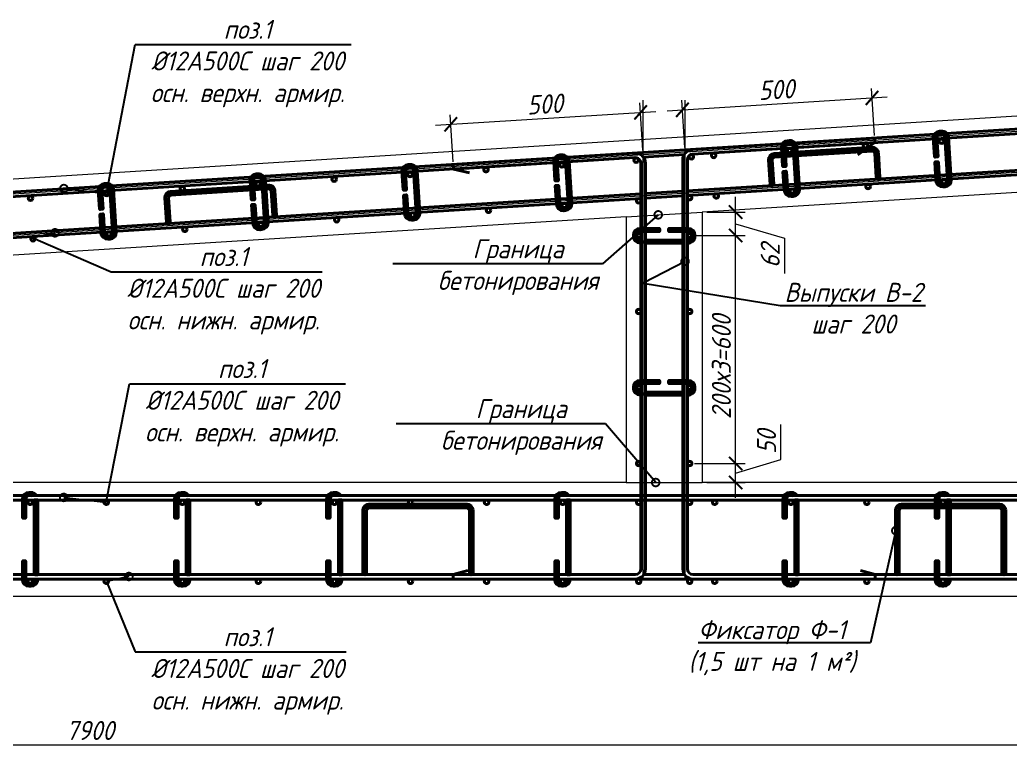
# Model space of a CAD drawing. Header units: millimetres. Extents: x 504091 to 2165846, y 135022 to 442887.
# Drawn here: x 1042017 to 1044621, y 185260 to 187193 of the extents above; entities that cross this region are included whole.
import ezdxf
from ezdxf import colors
from ezdxf.entities.mleader import LeaderData, LeaderLine
from ezdxf.math import Vec2, Vec3

# ---------------------------------------------------------------- set-up
doc = ezdxf.new("R2010")
doc.units = ezdxf.units.MM
doc.layers.get('Defpoints').update_dxf_attribs({"color": 255})
doc.layers.add('!Defpoints', color=255, linetype='Continuous', lineweight=5, plot=False)
for name, color, linetype, lineweight in [('Арматура 12', 26, 'Continuous', 50), ('К_Арматура 8', 134, 'Continuous', 50), ('КР_Арматура 12', 174, 'Continuous', 40), ('Монолит тонкий', 204, 'Continuous', 9), ('ОПАЛУБКА', 32, 'Continuous', 30), ('Размер', 7, 'Continuous', 13), ('Размеры КР', 164, 'Continuous', 9)]:
    doc.layers.add(name, color=color, linetype=linetype, lineweight=lineweight)
doc.styles.add('GOST 2.304_new', font='isocpeur.ttf', dxfattribs={"width": 0.9, "oblique": 15})
doc.linetypes.add('зигзаг', pattern='A,0.00254,-5.08,[131,ltypeshp.shx,S=5.08,R=0,X=-5.08,Y=0],-10.16,[131,ltypeshp.shx,S=5.08,R=180,X=5.08,Y=0],-5.08', length=20.32254)
doc.dimstyles.new('SPDS 1_20', dxfattribs={"dimscale": 20, "dimtxt": 2.5, "dimasz": 1.77, "dimexe": 1.25, "dimexo": 0.625, "dimtad": 1, "dimdec": 0, "dimrnd": 0.001, "dimtxsty": 'GOST 2.304_new', "dimblk": 'ARCHTICK', "dimcen": 2.5, "dimdle": 2, "dimclrt": 256, "dimadec": 0, "dimazin": 2, "dimtfac": 0.75, "dimtdec": 0, "dimtmove": 1, "dimatfit": 3, "dimfxl": 0, "dimtolj": 1, "dimlwd": 9, "dimlwe": 9, "dimarcsym": 0})

# ---------------------------------------------------------------- blocks, each defined once
blk = doc.blocks.new('_ArchTick')
at = {"color": 0, "linetype": 'ByBlock', "const_width": 0.15}
blk.add_lwpolyline([(-0.5, -0.5), (0.5, 0.5)], dxfattribs=at)
blk = doc.blocks.new('*D1926')
at = {"layer": 'Defpoints', "color": 0, "lineweight": 20, "transparency": 16777216}
for p in [(1038251.5, 185637.5), (1046151.5, 185470.9), (1046151.5, 185285.4)]:
    blk.add_point(p, dxfattribs=at)
at = {"layer": 'Размеры КР', "color": 0, "lineweight": 9, "transparency": 16777216}
for p, q in [((1038251.5, 185625), (1038251.5, 185260.4)), ((1046151.5, 185458.4), (1046151.5, 185260.4)), ((1038211.5, 185285.4), (1046191.5, 185285.4))]:
    blk.add_line(p, q, dxfattribs=at)
at = {"layer": 'Размеры КР', "color": 0, "lineweight": 9, "transparency": 16777216, "xscale": 35.4, "yscale": 35.4, "zscale": 35.4, "rotation": 180}
blk.add_blockref('_ArchTick', (1038251.5, 185285.4), dxfattribs=at)
at = {"layer": 'Размеры КР', "color": 0, "lineweight": 9, "transparency": 16777216, "xscale": 35.4, "yscale": 35.4, "zscale": 35.4}
blk.add_blockref('_ArchTick', (1046151.5, 185285.4), dxfattribs=at)
at = {"layer": 'Размеры КР', "lineweight": 20, "transparency": 16777216, "insert": (1042201.5, 185322.9), "char_height": 50, "attachment_point": 5, "style": 'GOST 2.304_new'}
blk.add_mtext('\\A1;7900', dxfattribs=at)
blk = doc.blocks.new('_DotSmall')
at = {"color": 0, "linetype": 'ByBlock', "lineweight": 35, "const_width": 0.5}
blk.add_lwpolyline([(-0.0625, 0, 1), (0.0625, 0, 1)], format="xyb", close=True, dxfattribs=at)
blk = doc.blocks.new('*D1936')
at = {"layer": 'Defpoints', "color": 0, "lineweight": 20, "transparency": 16777216}
for p in [(1043649.4, 186949.3), (1043656.4, 186837.7), (1043157.3, 186806.4)]:
    blk.add_point(p, dxfattribs=at)
at = {"layer": 'Размеры КР', "color": 0, "lineweight": 9, "transparency": 16777216}
for p, q in [((1043655.6, 186850.1), (1043647.8, 186974.3)), ((1043110.4, 186915.5), (1043689.3, 186951.8)), ((1043156.6, 186818.9), (1043148.8, 186943))]:
    blk.add_line(p, q, dxfattribs=at)
at = {"layer": 'Размеры КР', "color": 0, "lineweight": 9, "transparency": 16777216, "xscale": 35.4, "yscale": 35.4, "zscale": 35.4}
for p, rotation in [((1043649.4, 186949.3), 3.586436138666024), ((1043150.3, 186918), 183.586436138666)]:
    blk.add_blockref('_ArchTick', p, dxfattribs=dict(at, rotation=rotation))
at = {"layer": 'Размеры КР', "lineweight": 20, "transparency": 16777216, "insert": (1043397.5, 186971.1), "char_height": 50, "attachment_point": 5, "rotation": 3.5864, "style": 'GOST 2.304_new'}
blk.add_mtext('\\A1;500', dxfattribs=at)
blk = doc.blocks.new('*D1939')
at = {"layer": 'Defpoints', "color": 0, "lineweight": 20, "transparency": 16777216}
for p in [(1044258, 186987.5), (1044265, 186875.8), (1043766.4, 186844.6)]:
    blk.add_point(p, dxfattribs=at)
at = {"layer": 'Размеры КР', "color": 0, "lineweight": 9, "transparency": 16777216}
for p, q in [((1044264.2, 186888.3), (1044256.4, 187012.4)), ((1043719.4, 186953.7), (1044297.9, 186990)), ((1043765.6, 186857), (1043757.8, 186981.2))]:
    blk.add_line(p, q, dxfattribs=at)
at = {"layer": 'Размеры КР', "color": 0, "lineweight": 9, "transparency": 16777216, "xscale": 35.4, "yscale": 35.4, "zscale": 35.4}
for p, rotation in [((1044258, 186987.5), 3.586436138523789), ((1043759.4, 186956.2), 183.5864361385238)]:
    blk.add_blockref('_ArchTick', p, dxfattribs=dict(at, rotation=rotation))
at = {"layer": 'Размеры КР', "lineweight": 20, "transparency": 16777216, "insert": (1044006.3, 187009.3), "char_height": 50, "attachment_point": 5, "rotation": 3.5864, "style": 'GOST 2.304_new'}
blk.add_mtext('\\A1;500', dxfattribs=at)
blk = doc.blocks.new('*D1940')
at = {"layer": 'Defpoints', "color": 0, "lineweight": 20, "transparency": 16777216}
for p in [(1043778.4, 186025.4), (1043899.3, 186025.4), (1043811.4, 185975.4)]:
    blk.add_point(p, dxfattribs=at)
at = {"layer": 'Размеры КР', "color": 0, "lineweight": 9, "transparency": 16777216}
for p, q in [((1044018.1, 186036), (1044018.1, 186128.4)), ((1043899.3, 185935.4), (1043899.3, 186065.4)), ((1043790.9, 186025.4), (1043924.3, 186025.4)), ((1043899.3, 186000.4), (1044018.1, 186036)), ((1043823.9, 185975.4), (1043924.3, 185975.4))]:
    blk.add_line(p, q, dxfattribs=at)
at = {"layer": 'Размеры КР', "color": 0, "lineweight": 9, "transparency": 16777216, "xscale": 35.4, "yscale": 35.4, "zscale": 35.4}
for p, rotation in [((1043899.3, 186025.4), 90), ((1043899.3, 185975.4), 270)]:
    blk.add_blockref('_ArchTick', p, dxfattribs=dict(at, rotation=rotation))
at = {"layer": 'Размеры КР', "lineweight": 20, "transparency": 16777216, "insert": (1043980.6, 186082.2), "char_height": 50, "attachment_point": 5, "rotation": 90, "style": 'GOST 2.304_new'}
blk.add_mtext('\\A1;50', dxfattribs=at)
blk = doc.blocks.new('*D1941')
at = {"layer": 'Defpoints', "color": 0, "lineweight": 20, "transparency": 16777216}
for p in [(1043778.4, 186625.4), (1043899.3, 186625.4), (1043778.4, 186025.4)]:
    blk.add_point(p, dxfattribs=at)
at = {"layer": 'Размеры КР', "color": 0, "lineweight": 9, "transparency": 16777216}
for p, q in [((1043899.3, 185985.4), (1043899.3, 186665.4)), ((1043790.9, 186625.4), (1043924.3, 186625.4)), ((1043790.9, 186025.4), (1043924.3, 186025.4))]:
    blk.add_line(p, q, dxfattribs=at)
at = {"layer": 'Размеры КР', "color": 0, "lineweight": 9, "transparency": 16777216, "xscale": 35.4, "yscale": 35.4, "zscale": 35.4}
for p, rotation in [((1043899.3, 186625.4), 90), ((1043899.3, 186025.4), 270)]:
    blk.add_blockref('_ArchTick', p, dxfattribs=dict(at, rotation=rotation))
at = {"layer": 'Размеры КР', "lineweight": 20, "transparency": 16777216, "insert": (1043861.8, 186279.4), "char_height": 50, "attachment_point": 5, "rotation": 90, "style": 'GOST 2.304_new'}
blk.add_mtext('\\A1;200х3=600', dxfattribs=at)
blk = doc.blocks.new('*D1942')
at = {"layer": 'Defpoints', "color": 0, "lineweight": 20, "transparency": 16777216}
for p in [(1043811.4, 186687.1), (1043899.3, 186687.1), (1043778.4, 186625.4)]:
    blk.add_point(p, dxfattribs=at)
at = {"layer": 'Размеры КР', "color": 0, "lineweight": 9, "transparency": 16777216}
for p, q in [((1043899.3, 186585.4), (1043899.3, 186727.1)), ((1043823.9, 186687.1), (1043924.3, 186687.1)), ((1043899.3, 186656.2), (1044027.7, 186618.2)), ((1043790.9, 186625.4), (1043924.3, 186625.4)), ((1044027.7, 186618.2), (1044027.7, 186525.8))]:
    blk.add_line(p, q, dxfattribs=at)
at = {"layer": 'Размеры КР', "color": 0, "lineweight": 9, "transparency": 16777216, "xscale": 35.4, "yscale": 35.4, "zscale": 35.4}
for p, rotation in [((1043899.3, 186687.1), 90), ((1043899.3, 186625.4), 270)]:
    blk.add_blockref('_ArchTick', p, dxfattribs=dict(at, rotation=rotation))
at = {"layer": 'Размеры КР', "lineweight": 20, "transparency": 16777216, "insert": (1043990.2, 186572), "char_height": 50, "attachment_point": 5, "rotation": 90, "style": 'GOST 2.304_new'}
blk.add_mtext('\\A1;62', dxfattribs=at)
blk = doc.blocks.new('A$C433aea4c')
at = {"layer": 'К_Арматура 8', "ltscale": 40}
for p, q in [((98.2, 40.5), (356.2, 40.5)), ((98.2, 32.5), (356.2, 32.5)), ((83.2, 25.5), (83.2, -139.5)), ((91.2, 25.5), (91.2, -139.5)), ((363.2, 25.5), (363.2, -139.5)), ((371.2, 25.5), (371.2, -139.5))]:
    blk.add_line(p, q, dxfattribs=at)
blk.add_circle((87.2, -139.5), 4, dxfattribs=at)
for centre, radius, start, end in [((98.2, 25.5), 15, 90, 180), ((98.2, 25.5), 7, 90, 180), ((356.2, 25.5), 15, 0, 90), ((356.2, 25.5), 7, 0, 90), ((367.2, -139.5), 4, 180, 0)]:
    blk.add_arc(centre, radius, start, end, dxfattribs=at)
blk = doc.blocks.new('A$Ce55ac447')
at = {"layer": 'К_Арматура 8', "ltscale": 40}
for p, q in [((-7.2, 21.1), (250.3, 37.5)), ((-6.7, 13.1), (250.8, 29.5)), ((-21.2, 5.1), (-17, -59.1)), ((-13.2, 5.6), (-9, -58.6)), ((258.2, 23), (262.4, -41.2)), ((266.2, 23.5), (270.4, -40.7))]:
    blk.add_line(p, q, dxfattribs=at)
blk.add_circle((-13, -58.8), 4, dxfattribs=at)
for centre, radius, start, end in [((251.2, 22.6), 15, 3.6597, 93.6597), ((251.2, 22.6), 7, 3.6597, 93.6597), ((-6.3, 6.1), 15, 93.6597, 183.6597), ((-6.3, 6.1), 7, 93.6597, 183.6597), ((266.4, -40.9), 4, 183.6597, 3.6597)]:
    blk.add_arc(centre, radius, start, end, dxfattribs=at)

msp = doc.modelspace()

# ---------------------------------------------------------------- linework, layer by layer
at = {"layer": '!Defpoints', "lineweight": 20}
for p, q in [((1046013.8624, 186985.4174), (1038993.4328, 186545.3979)), ((1046011.3603, 186877.0486), (1038996.814, 186437.3979))]:
    msp.add_line(p, q, dxfattribs=at)
for points in [[(1043656.3603, 185721.3877), (1043656.3603, 186981.5574)], [(1043766.3603, 185721.3877), (1043766.3603, 186981.5574)]]:
    msp.add_lwpolyline(points, dxfattribs=at)
at = {"layer": 'Арматура 12', "lineweight": 53, "ltscale": 20}
for points in [[(1044451.4532, 186883.7473, 0.410693838), (1044440.3174, 186893.3635), (1044436.4797, 186893.1229, 0.414213562), (1044426.657, 186881.9867), (1044429.7169, 186833.1669), (1044423.7287, 186832.7915), (1044420.6688, 186881.6113, -0.414213562), (1044436.1043, 186899.1112), (1044439.9421, 186899.3517, -0.420495668), (1044457.4767, 186883.56, -0.420495668)], [(1044052.2366, 186858.7256, 0.410693838), (1044041.1008, 186868.3418), (1044037.263, 186868.1012, 0.414213562), (1044027.4404, 186856.965), (1044030.5003, 186808.1452), (1044024.512, 186807.7698), (1044021.4522, 186856.5896, -0.414213562), (1044036.8877, 186874.0895), (1044040.7255, 186874.33, -0.420495668), (1044058.2601, 186858.5383, -0.420495668)], [(1043453.4117, 186821.1931, 0.410693838), (1043442.2758, 186830.8092), (1043438.4381, 186830.5687, 0.414213562), (1043428.6155, 186819.4324), (1043431.6754, 186770.6126), (1043425.6871, 186770.2373), (1043422.6272, 186819.0571, -0.414213562), (1043438.0628, 186836.5569), (1043441.9005, 186836.7975, -0.420495668), (1043459.4352, 186821.0057, -0.420495668)], [(1043054.195, 186796.1714, 0.410693838), (1043043.0592, 186805.7875), (1043039.2215, 186805.547, 0.414213562), (1043029.3988, 186794.4107), (1043032.4587, 186745.5909), (1043026.4705, 186745.2156), (1043023.4106, 186794.0354, -0.414213562), (1043038.8461, 186811.5352), (1043042.6839, 186811.7758, -0.420495668), (1043060.2185, 186795.984, -0.420495668)], [(1044464.3651, 186773.6577), (1044464.4749, 186771.905, -0.414213562), (1044449.0394, 186754.4052), (1044445.2016, 186754.1646, -0.414213562), (1044427.7018, 186769.6002), (1044424.641, 186818.4342), (1044430.6293, 186818.8096), (1044433.6901, 186769.9755, 0.414213562), (1044444.8263, 186760.1529), (1044448.6641, 186760.3934, 0.414213562), (1044458.4867, 186771.5297), (1044458.3768, 186773.2824)], [(1042654.9784, 186771.1497, 0.410693838), (1042643.8426, 186780.7658), (1042640.0048, 186780.5253, 0.414213562), (1042630.1822, 186769.389), (1042633.2421, 186720.5692), (1042627.2539, 186720.1939), (1042624.194, 186769.0137, -0.414213562), (1042639.6295, 186786.5135), (1042643.4673, 186786.7541, -0.420495668), (1042661.0019, 186770.9623, -0.420495668)], [(1044065.1485, 186748.636), (1044065.2583, 186746.8833, -0.414213562), (1044049.8228, 186729.3835), (1044045.985, 186729.1429, -0.414213562), (1044028.4852, 186744.5785), (1044025.4244, 186793.4125), (1044031.4127, 186793.7879), (1044034.4734, 186744.9538, 0.414213562), (1044045.6097, 186735.1312), (1044049.4474, 186735.3717, 0.414213562), (1044059.2701, 186746.508), (1044059.1602, 186748.2607)], [(1042255.7618, 186746.128, 0.410693838), (1042244.626, 186755.7441), (1042240.7882, 186755.5036, 0.414213562), (1042230.9656, 186744.3673), (1042234.0255, 186695.5475), (1042228.0372, 186695.1722), (1042224.9773, 186743.992, -0.414213562), (1042240.4129, 186761.4918), (1042244.2506, 186761.7324, -0.420495668), (1042261.7853, 186745.9406, -0.420495668)], [(1043466.3235, 186711.1034), (1043466.4334, 186709.3507, -0.414213562), (1043450.9978, 186691.8509), (1043447.1601, 186691.6104, -0.414213562), (1043429.6603, 186707.0459), (1043426.5995, 186755.88), (1043432.5877, 186756.2553), (1043435.6485, 186707.4212, 0.414213562), (1043446.7848, 186697.5986), (1043450.6225, 186697.8392, 0.414213562), (1043460.4451, 186708.9754), (1043460.3353, 186710.7281)], [(1043067.1069, 186686.0817), (1043067.2167, 186684.329, -0.414213562), (1043051.7812, 186666.8292), (1043047.9435, 186666.5887, -0.414213562), (1043030.4436, 186682.0242), (1043027.3829, 186730.8583), (1043033.3711, 186731.2336), (1043036.4319, 186682.3995, 0.414213562), (1043047.5681, 186672.5769), (1043051.4059, 186672.8175, 0.414213562), (1043061.2285, 186683.9537), (1043061.1186, 186685.7064)], [(1042667.8903, 186661.06), (1042668.0001, 186659.3073, -0.414213562), (1042652.5646, 186641.8075), (1042648.7268, 186641.567, -0.414213562), (1042631.227, 186657.0025), (1042628.1662, 186705.8366), (1042634.1545, 186706.2119), (1042637.2152, 186657.3778, 0.414213562), (1042648.3515, 186647.5552), (1042652.1893, 186647.7958, 0.414213562), (1042662.0119, 186658.932), (1042661.902, 186660.6847)], [(1042268.6736, 186636.0383), (1042268.7835, 186634.2856, -0.414213562), (1042253.348, 186616.7858), (1042249.5102, 186616.5453, -0.414213562), (1042232.0104, 186631.9808), (1042228.9496, 186680.8149), (1042234.9378, 186681.1902), (1042237.9986, 186632.3561, 0.414213562), (1042249.1349, 186622.5335), (1042252.9726, 186622.7741, 0.414213562), (1042262.7952, 186633.9103), (1042262.6854, 186635.663)], [(1043650.3603, 186606.3332), (1043648.8603, 186606.3332, -0.414213562), (1043632.3603, 186622.8332), (1043632.3603, 186626.6785, -0.414213562), (1043648.8603, 186643.1785), (1043697.7902, 186643.1785), (1043697.7902, 186637.1785), (1043648.8603, 186637.1785, 0.414213562), (1043638.3603, 186626.6785), (1043638.3603, 186622.8332, 0.414213562), (1043648.8603, 186612.3332), (1043650.3603, 186612.3332)], [(1043772.3603, 186612.4389, 0.460305877), (1043784.3603, 186622.8332), (1043784.3603, 186626.6785, 0.414213562), (1043773.8603, 186637.1785), (1043724.9447, 186637.1785), (1043724.9447, 186643.1785), (1043773.8603, 186643.1785, -0.414213562), (1043790.3603, 186626.6785), (1043790.3603, 186622.8332, -0.441038441), (1043772.3603, 186606.3845, -0.242110317)], [(1043650.3603, 186206.3332), (1043648.8603, 186206.3332, -0.414213562), (1043632.3603, 186222.8332), (1043632.3603, 186226.6785, -0.414213562), (1043648.8603, 186243.1785), (1043697.7902, 186243.1785), (1043697.7902, 186237.1785), (1043648.8603, 186237.1785, 0.414213562), (1043638.3603, 186226.6785), (1043638.3603, 186222.8332, 0.414213562), (1043648.8603, 186212.3332), (1043650.3603, 186212.3332)], [(1043772.3603, 186212.4389, 0.460305877), (1043784.3603, 186222.8332), (1043784.3603, 186226.6785, 0.414213562), (1043773.8603, 186237.1785), (1043724.9447, 186237.1785), (1043724.9447, 186243.1785), (1043773.8603, 186243.1785, -0.414213562), (1043790.3603, 186226.6785), (1043790.3603, 186222.8332, -0.441038441), (1043772.3603, 186206.3845, -0.242110317)], [(1042050.1788, 185941.3877, 0.106610568), (1042045.8665, 185942.2916), (1042042.0213, 185942.2916, 0.414213562), (1042031.5213, 185931.7916), (1042031.5213, 185882.8759), (1042025.5213, 185882.8759), (1042025.5213, 185931.7916, -0.414213562), (1042042.0213, 185948.2916), (1042045.8665, 185948.2916, -0.242110317), (1042059.3002, 185941.3877, -0.242110317)], [(1042450.1788, 185941.3877, 0.106610568), (1042445.8665, 185942.2916), (1042442.0213, 185942.2916, 0.414213562), (1042431.5213, 185931.7916), (1042431.5213, 185882.8759), (1042425.5213, 185882.8759), (1042425.5213, 185931.7916, -0.414213562), (1042442.0213, 185948.2916), (1042445.8665, 185948.2916, -0.242110317), (1042459.3002, 185941.3877, -0.242110317)], [(1042850.1788, 185941.3877, 0.106610568), (1042845.8665, 185942.2916), (1042842.0213, 185942.2916, 0.414213562), (1042831.5213, 185931.7916), (1042831.5213, 185882.8759), (1042825.5213, 185882.8759), (1042825.5213, 185931.7916, -0.414213562), (1042842.0213, 185948.2916), (1042845.8665, 185948.2916, -0.242110317), (1042859.3002, 185941.3877, -0.242110317)], [(1043450.1788, 185941.3877, 0.106610568), (1043445.8665, 185942.2916), (1043442.0213, 185942.2916, 0.414213562), (1043431.5213, 185931.7916), (1043431.5213, 185882.8759), (1043425.5213, 185882.8759), (1043425.5213, 185931.7916, -0.414213562), (1043442.0213, 185948.2916), (1043445.8665, 185948.2916, -0.242110317), (1043459.3002, 185941.3877, -0.242110317)], [(1044050.1788, 185941.3877, 0.106610568), (1044045.8665, 185942.2916), (1044042.0213, 185942.2916, 0.414213562), (1044031.5213, 185931.7916), (1044031.5213, 185882.8759), (1044025.5213, 185882.8759), (1044025.5213, 185931.7916, -0.414213562), (1044042.0213, 185948.2916), (1044045.8665, 185948.2916, -0.242110317), (1044059.3002, 185941.3877, -0.242110317)], [(1044450.1788, 185941.3877, 0.106610568), (1044445.8665, 185942.2916), (1044442.0213, 185942.2916, 0.414213562), (1044431.5213, 185931.7916), (1044431.5213, 185882.8759), (1044425.5213, 185882.8759), (1044425.5213, 185931.7916, -0.414213562), (1044442.0213, 185948.2916), (1044445.8665, 185948.2916, -0.242110317), (1044459.3002, 185941.3877, -0.242110317)], [(1042062.3665, 185721.3877), (1042062.3665, 185719.6316, -0.414213562), (1042045.8665, 185703.1316), (1042042.0213, 185703.1316, -0.414213562), (1042025.5213, 185719.6316), (1042025.5213, 185768.5614), (1042031.5213, 185768.5614), (1042031.5213, 185719.6316, 0.414213562), (1042042.0213, 185709.1316), (1042045.8665, 185709.1316, 0.414213562), (1042056.3665, 185719.6316), (1042056.3665, 185721.3877)], [(1042462.3665, 185721.3877), (1042462.3665, 185719.6316, -0.414213562), (1042445.8665, 185703.1316), (1042442.0213, 185703.1316, -0.414213562), (1042425.5213, 185719.6316), (1042425.5213, 185768.5614), (1042431.5213, 185768.5614), (1042431.5213, 185719.6316, 0.414213562), (1042442.0213, 185709.1316), (1042445.8665, 185709.1316, 0.414213562), (1042456.3665, 185719.6316), (1042456.3665, 185721.3877)], [(1042862.3665, 185721.3877), (1042862.3665, 185719.6316, -0.414213562), (1042845.8665, 185703.1316), (1042842.0213, 185703.1316, -0.414213562), (1042825.5213, 185719.6316), (1042825.5213, 185768.5614), (1042831.5213, 185768.5614), (1042831.5213, 185719.6316, 0.414213562), (1042842.0213, 185709.1316), (1042845.8665, 185709.1316, 0.414213562), (1042856.3665, 185719.6316), (1042856.3665, 185721.3877)], [(1043462.3665, 185721.3877), (1043462.3665, 185719.6316, -0.414213562), (1043445.8665, 185703.1316), (1043442.0213, 185703.1316, -0.414213562), (1043425.5213, 185719.6316), (1043425.5213, 185768.5614), (1043431.5213, 185768.5614), (1043431.5213, 185719.6316, 0.414213562), (1043442.0213, 185709.1316), (1043445.8665, 185709.1316, 0.414213562), (1043456.3665, 185719.6316), (1043456.3665, 185721.3877)], [(1044062.3665, 185721.3877), (1044062.3665, 185719.6316, -0.414213562), (1044045.8665, 185703.1316), (1044042.0213, 185703.1316, -0.414213562), (1044025.5213, 185719.6316), (1044025.5213, 185768.5614), (1044031.5213, 185768.5614), (1044031.5213, 185719.6316, 0.414213562), (1044042.0213, 185709.1316), (1044045.8665, 185709.1316, 0.414213562), (1044056.3665, 185719.6316), (1044056.3665, 185721.3877)], [(1044462.3665, 185721.3877), (1044462.3665, 185719.6316, -0.414213562), (1044445.8665, 185703.1316), (1044442.0213, 185703.1316, -0.414213562), (1044425.5213, 185719.6316), (1044425.5213, 185768.5614), (1044431.5213, 185768.5614), (1044431.5213, 185719.6316, 0.414213562), (1044442.0213, 185709.1316), (1044445.8665, 185709.1316, 0.414213562), (1044456.3665, 185719.6316), (1044456.3665, 185721.3877)]]:
    msp.add_lwpolyline(points, format="xyb", dxfattribs=at)
for points in [[(1044458.4867, 186771.5297), (1044451.4532, 186883.7473)], [(1044457.4333, 186884.2535), (1044464.4749, 186771.905)], [(1044059.2701, 186746.508), (1044052.2366, 186858.7256)], [(1044058.2166, 186859.2318), (1044065.2583, 186746.8833)], [(1043460.4451, 186708.9754), (1043453.4117, 186821.1931)], [(1043459.3917, 186821.6992), (1043466.4334, 186709.3507)], [(1043061.2285, 186683.9537), (1043054.195, 186796.1714)], [(1043060.1751, 186796.6775), (1043067.2167, 186684.329)], [(1042662.0119, 186658.932), (1042654.9784, 186771.1497)], [(1042660.9585, 186771.6558), (1042668.0001, 186659.3073)], [(1042262.7952, 186633.9103), (1042255.7618, 186746.128)], [(1042261.7418, 186746.6341), (1042268.7835, 186634.2856)]]:
    msp.add_lwpolyline(points, dxfattribs=at)
for points in [[(1043662.3603, 186612.3332), (1043760.3603, 186612.3332), (1043760.3603, 186606.3332), (1043662.3603, 186606.3332)], [(1043662.3603, 186212.3332), (1043760.3603, 186212.3332), (1043760.3603, 186206.3332), (1043662.3603, 186206.3332)], [(1042056.3665, 185733.3877), (1042056.3665, 185929.3877), (1042062.3665, 185929.3877), (1042062.3665, 185733.3877)], [(1042456.3665, 185733.3877), (1042456.3665, 185929.3877), (1042462.3665, 185929.3877), (1042462.3665, 185733.3877)], [(1042856.3665, 185733.3877), (1042856.3665, 185929.3877), (1042862.3665, 185929.3877), (1042862.3665, 185733.3877)], [(1043456.3665, 185733.3877), (1043456.3665, 185929.3877), (1043462.3665, 185929.3877), (1043462.3665, 185733.3877)], [(1044056.3665, 185733.3877), (1044056.3665, 185929.3877), (1044062.3665, 185929.3877), (1044062.3665, 185733.3877)], [(1044456.3665, 185733.3877), (1044456.3665, 185929.3877), (1044462.3665, 185929.3877), (1044462.3665, 185733.3877)]]:
    msp.add_lwpolyline(points, close=True, dxfattribs=at)
at = {"layer": 'К_Арматура 8', "ltscale": 40}
for p, q in [((1042413.4867, 186740.7128), (1042670.9606, 186757.1811)), ((1042399.4748, 186724.786), (1042403.7099, 186660.5877)), ((1042407.4585, 186725.2966), (1042411.6936, 186661.0983)), ((1042413.9973, 186732.7291), (1042671.4713, 186749.1974)), ((1042678.9038, 186742.6585), (1042683.139, 186678.4602)), ((1042686.8875, 186743.1691), (1042691.1226, 186678.9709))]:
    msp.add_line(p, q, dxfattribs=at)
msp.add_circle((1042407.7018, 186660.843), 4, dxfattribs=at)
for centre, radius, start, end in [((1042671.9181, 186742.2117), 15, 3.6597007, 93.6597007), ((1042414.4442, 186725.7434), 15, 93.6597007, 183.6597007), ((1042414.4442, 186725.7434), 7, 93.6597007, 183.6597007), ((1042671.9181, 186742.2117), 7, 3.6597007, 93.6597007), ((1042687.1308, 186678.7155), 4, 183.6597007, 3.6597007)]:
    msp.add_arc(centre, radius, start, end, dxfattribs=at)
at = {"layer": 'КР_Арматура 12', "ltscale": 12}
for p, q in [((1045990.6488, 186989.9742), (1038993.2449, 186551.3979)), ((1045991.3994, 186977.9977), (1043786.422, 186839.7963)), ((1045990.6488, 186881.7623), (1043772.3603, 186742.7266)), ((1044265.3622, 186869.8149), (1044264.6116, 186881.7914)), ((1044265.3622, 186869.8149), (1044220.7748, 186838.1209)), ((1043634.4556, 186830.2715), (1041036.8616, 186667.4621)), ((1043634.4556, 186830.2715), (1041036.8616, 186667.4621)), ((1043764.016, 186838.392), (1043656.8616, 186831.6759)), ((1043764.016, 186838.392), (1043656.8616, 186831.6759)), ((1043156.9697, 186812.3677), (1043157.7203, 186800.3912)), ((1043157.7203, 186800.3912), (1043199.6073, 186790.6738)), ((1043650.394, 186735.0821), (1041152.3603, 186578.5129)), ((1043760.3603, 186741.9745), (1043662.3603, 186735.8321)), ((1045991.3603, 185941.3877), (1041152.3603, 185941.3877)), ((1045991.3603, 185929.3877), (1041152.3603, 185929.3877)), ((1043156.3603, 185733.3877), (1043194.9381, 185743.6514)), ((1044266.3603, 185733.3877), (1044227.7824, 185743.6514)), ((1045991.3603, 185721.3877), (1037116.4028, 185721.3877))]:
    msp.add_line(p, q, dxfattribs=at)
for points in [[(1043787.3603, 185733.3877), (1045835.3603, 185733.3877, 0.414213562), (1045850.3603, 185748.3877), (1045850.3603, 186953.1882, 0.432668378), (1045834.422, 186968.1588), (1045509.7839, 186947.8115)], [(1044266.3603, 185721.3877), (1043787.3603, 185721.3877, -0.414213562), (1043760.3603, 185748.3877), (1043760.3603, 186824.8257, -0.395996471), (1043785.6713, 186851.7728), (1044265.6096, 186881.8539)], [(1044266.3603, 185733.3877), (1043787.3603, 185733.3877, -0.414213562), (1043772.3603, 185748.3877), (1043772.3603, 186824.8257, -0.395996471), (1043786.422, 186839.7963), (1044266.3603, 186869.8774)], [(1043662.394, 186706.1568), (1043662.394, 186815.3009, 0.432668378), (1043633.705, 186842.248), (1043156.9697, 186812.3677)], [(1043650.394, 186705.4047), (1043650.394, 186815.3009, 0.432668378), (1043634.4556, 186830.2715), (1043157.7203, 186800.3912)], [(1043156.3603, 185733.3877), (1043635.3603, 185733.3877, 0.414213562), (1043650.3603, 185748.3877), (1043650.3603, 186816.3056)], [(1043635.3607, 185721.3877, 0.414208834), (1043662.3603, 185748.3877), (1043662.3603, 186816.6492)], [(1043787.3598, 185721.3877, -0.414208834), (1043760.3603, 185748.3877), (1043760.3603, 186816.6492)], [(1037520.2097, 185721.3877), (1045835.3603, 185721.3877, 0.000004021), (1045835.3607, 185721.3877, 0.000004021)]]:
    msp.add_lwpolyline(points, format="xyb", dxfattribs=at)
for points in [[(1045991.3994, 186869.7858), (1043772.3603, 186730.7031)], [(1043760.3603, 186729.9509), (1043662.3603, 186723.8086)], [(1043650.394, 186723.0586), (1041152.3603, 186566.4893)], [(1041167.3603, 185733.3877), (1043635.3603, 185733.3877)], [(1043156.3603, 185721.3877), (1043156.3603, 185733.3877)], [(1043657.8102, 185733.3877), (1043764.9103, 185733.3877)], [(1044266.3603, 185721.3877), (1044266.3603, 185733.3877)]]:
    msp.add_lwpolyline(points, dxfattribs=at)
for centre in [(1044240.8034, 186861.2832), (1044440.4118, 186873.794), (1043637.6657, 186823.7506), (1043782.8078, 186832.4609), (1043841.5868, 186836.2615), (1044041.1951, 186848.7723), (1043242.7619, 186798.7289), (1043442.3702, 186811.2398), (1042843.5453, 186773.7072), (1043043.1536, 186786.2181), (1042444.3286, 186748.6855), (1042643.9369, 186761.1964), (1044247.4981, 186754.4719), (1044447.1064, 186766.9828), (1042045.112, 186723.6638), (1042244.7203, 186736.1747), (1043778.3966, 186725.0697), (1043848.2814, 186729.4502), (1044047.8897, 186741.9611), (1043449.0648, 186704.4285), (1043644.377, 186716.6716), (1042850.2399, 186666.896), (1043049.8482, 186679.4068), (1043249.4565, 186691.9177), (1042451.0232, 186641.8743), (1042650.6315, 186654.3851), (1042051.8066, 186616.8526), (1042251.4149, 186629.3634), (1043644.3603, 186625.3979), (1043778.3603, 186625.3979), (1043644.3603, 186425.3979), (1043778.3603, 186425.3979), (1043644.3603, 186225.3979), (1043778.3603, 186225.3979), (1043644.3603, 186025.3979), (1043778.3603, 186025.3979), (1042044.3603, 185923.3877), (1042244.3603, 185923.3877), (1042444.3603, 185923.3877), (1042644.3603, 185923.3877), (1042844.3603, 185923.3877), (1043044.3603, 185923.3877), (1043244.3603, 185923.3877), (1043444.3603, 185923.3877), (1043644.3603, 185923.3877), (1043778.2928, 185923.3877), (1043844.3603, 185923.3877), (1044044.3603, 185923.3877), (1044244.3603, 185923.3877), (1044444.3603, 185923.3877), (1042044.3603, 185715.3877), (1042244.3603, 185715.3877), (1042444.3603, 185715.3877), (1042644.3603, 185715.3877), (1042844.3603, 185715.3877), (1043044.3603, 185715.3877), (1043244.3603, 185715.3877), (1043444.3603, 185715.3877), (1043644.3603, 185715.3877), (1043778.2928, 185715.3877), (1043844.3603, 185715.3877), (1044044.3603, 185715.3877), (1044244.3603, 185715.3877), (1044444.3603, 185715.3877)]:
    msp.add_circle(centre, 6, dxfattribs=at)
at = {"layer": 'Монолит тонкий', "lineweight": 15, "ltscale": 100}
for p, q in [((1046011.3603, 187025.3391), (1038992.1804, 186585.3979)), ((1045811.3603, 186812.4112), (1043811.3603, 186687.0572)), ((1043611.3603, 186674.5218), (1041191.3603, 186522.8435)), ((1043611.3603, 186674.5218), (1043611.3603, 185975.3979)), ((1043811.3603, 186687.0572), (1043811.3603, 185975.3979)), ((1043611.3603, 185975.3979), (1041191.3603, 185975.3979)), ((1045811.3603, 185975.3979), (1043811.3603, 185975.3979)), ((1046011.3603, 185675.3979), (1036891.2412, 185675.3979))]:
    msp.add_line(p, q, dxfattribs=at)
at = {"layer": 'Размеры КР', "lineweight": 20}
for p, q in [((1043777.3839, 186851.2534), (1044265.6096, 186881.8539)), ((1037525.4349, 185721.3877), (1045862.3603, 185721.3877))]:
    msp.add_line(p, q, dxfattribs=at)
at = {"layer": 'Размеры КР', "linetype": 'зигзаг', "lineweight": 20}
for p, q in [((1043611.3603, 186674.5218), (1043811.3603, 186687.0572)), ((1043611.3603, 185975.3979), (1043811.3603, 185975.3979))]:
    msp.add_line(p, q, dxfattribs=at)

# ---------------------------------------------------------------- block references
at = {"layer": 'ОПАЛУБКА', "ltscale": 50}
for p in [(1042836.7446, 185876.9613), (1044237.2856, 185876.9369)]:
    msp.add_blockref('A$C433aea4c', p, dxfattribs=at)
at = {"layer": 'Размеры КР', "lineweight": 20}
msp.add_blockref('A$Ce55ac447', (1044007.5769, 186819.0957), dxfattribs=at)

# ---------------------------------------------------------------- dimensions: what is measured, and where the dimension line sits
for p1, p2, picture, middle in [((1043766.3603, 186844.5507), (1044264.9869, 186875.8031), '*D1939', (1044006.3297, 187009.2575)), ((1043157.345, 186806.3795), (1043656.3603, 186837.6562), '*D1936', (1043397.5087, 186971.0984))]:
    dim = msp.add_aligned_dim(p1=p1, p2=p2, distance=111.8731, dimstyle='SPDS 1_20', dxfattribs=at)
    dim.commit()
    dim.dimension.update_dxf_attribs({"geometry": picture, "text_midpoint": middle})
dim = msp.add_linear_dim(base=(1043899.3323, 186687.0572), p1=(1043778.3603, 186625.3979), p2=(1043811.3603, 186687.0572), angle=90, dimstyle='SPDS 1_20', dxfattribs=at)
dim.commit()
dim.dimension.update_dxf_attribs({"geometry": '*D1942', "text_midpoint": (1044027.6734, 186605.71), "dimtype": 160})
dim = msp.add_linear_dim(base=(1043899.3323, 186625.3979), p1=(1043778.3603, 186025.3979), p2=(1043778.3603, 186625.3979), angle=90, text='200х3=<>', dimstyle='SPDS 1_20', dxfattribs=at)
dim.commit()
dim.dimension.update_dxf_attribs({"geometry": '*D1941', "text_midpoint": (1043899.3323, 186279.3798), "dimtype": 160})
dim = msp.add_linear_dim(base=(1043899.3323, 186025.3979), p1=(1043811.3603, 185975.3979), p2=(1043778.3603, 186025.3979), angle=90, dimstyle='SPDS 1_20', dxfattribs=at)
dim.commit()
dim.dimension.update_dxf_attribs({"geometry": '*D1940', "text_midpoint": (1043980.5823, 186048.5229)})
dim = msp.add_linear_dim(base=(1046151.5111, 185285.4442), p1=(1038251.5111, 185637.5175), p2=(1046151.5111, 185470.9225), dimstyle='SPDS 1_20', dxfattribs=at)
dim.commit()
dim.dimension.update_dxf_attribs({"geometry": '*D1926', "text_midpoint": (1042201.5111, 185322.9442)})

# ---------------------------------------------------------------- leaders
at = {"layer": 'Размер', "ltscale": 20}
ml = msp.add_multileader_mtext('Standard', dxfattribs=at)
ml.set_content('\\A1;поз.1\\P%%C12А500С шаг 200\\Pосн. верхн. армир.', color=256, style='GOST 2.304_new')
ml.set_leader_properties()
ml.set_arrow_properties(name='DOTSMALL')
ml.build(insert=Vec2(0, 0))
ml.multileader.update_dxf_attribs({"text_left_attachment_type": 6, "text_right_attachment_type": 6, "arrow_head_size": 40})
ctx = ml.context
ctx.base_point, ctx.char_height, ctx.arrow_head_size, ctx.landing_gap_size, ctx.plane_origin = Vec3(1042328.4597, 187128.0861), 50, 40, 0, Vec3(1040198.144, 216185.8241)
ctx.left_attachment, ctx.right_attachment, ctx.text_align_type = 6, 6, 1
notes = []
notes.append((ctx, [(1, (1, 1, 0), (1042320.4597, 187128.0861), (1, 0), 8, [(0, [(1042132.8796, 186748.9584), (1042244.7203, 186736.1747)], 0, [])])]))
ctx.mtext.insert, ctx.mtext.rotation, ctx.mtext.width, ctx.mtext.alignment, ctx.mtext.flow_direction = Vec3(1042616.2033, 187193.0861), 6.283185307, 821.237763, 2, 5
ml = msp.add_multileader_mtext('Standard', dxfattribs=at)
ml.set_content('\\A1;Граница бетонирования', color=256, style='GOST 2.304_new')
ml.set_leader_properties()
ml.set_arrow_properties(name='DOTSMALL')
ml.build(insert=Vec2(0, 0))
ml.multileader.update_dxf_attribs({"text_left_attachment_type": 6, "text_right_attachment_type": 6, "arrow_head_size": 40})
ctx = ml.context
ctx.base_point, ctx.char_height, ctx.arrow_head_size, ctx.landing_gap_size, ctx.plane_origin = Vec3(1043113.574, 186550.5723), 50, 40, 0, Vec3(1022460.8808, 332649.139)
ctx.left_attachment, ctx.right_attachment, ctx.text_align_type = 6, 6, 1
notes.append((ctx, [(0, (1, 1, 0), (1043548.9715, 186550.5723), (-1, 0), 8, [(1, [(1043695.7141, 186679.8088)], 0, [])])]))
ctx.mtext.insert, ctx.mtext.rotation, ctx.mtext.width, ctx.mtext.alignment, ctx.mtext.flow_direction = Vec3(1043327.2727, 186615.5723), 6.283185307, 537.489827, 2, 5
ml = msp.add_multileader_mtext('Standard', dxfattribs=at)
ml.set_content('\\A1;поз.1\\P%%C12А500С шаг 200\\Pосн. нижн. армир.', color=256, style='GOST 2.304_new')
ml.set_leader_properties()
ml.set_arrow_properties(name='DOTSMALL')
ml.build(insert=Vec2(0, 0))
ml.multileader.update_dxf_attribs({"text_left_attachment_type": 6, "text_right_attachment_type": 6, "arrow_head_size": 40})
ctx = ml.context
ctx.base_point, ctx.char_height, ctx.arrow_head_size, ctx.landing_gap_size, ctx.plane_origin = Vec3(1042265.3487, 186529.9569), 50, 40, 0, Vec3(1040003.4847, 215491.6463)
ctx.left_attachment, ctx.right_attachment, ctx.text_align_type = 6, 6, 1
notes.append((ctx, [(1, (1, 1, 0), (1042257.3487, 186529.9569), (1, 0), 8, [(0, [(1042109.3891, 186632.4848), (1042051.0231, 186619.4368)], 0, [])])]))
ctx.mtext.insert, ctx.mtext.rotation, ctx.mtext.width, ctx.mtext.alignment, ctx.mtext.flow_direction = Vec3(1042553.0923, 186594.9569), 6.283185307, 821.237763, 2, 5
ml = msp.add_multileader_mtext('Standard', dxfattribs=at)
ml.set_content('\\A1;Выпуски В-2\\Pшаг 200', color=256, style='GOST 2.304_new')
ml.set_leader_properties()
ml.set_arrow_properties(name='DOTSMALL')
ml.build(insert=Vec2(0, 0))
ml.multileader.update_dxf_attribs({"text_left_attachment_type": 6, "text_right_attachment_type": 6, "arrow_head_size": 40})
ctx = ml.context
ctx.base_point, ctx.char_height, ctx.arrow_head_size, ctx.landing_gap_size, ctx.plane_origin = Vec3(1044024.7467, 186440.876), 50, 40, 0, Vec3(1022255.3973, 332681.7487)
ctx.left_attachment, ctx.right_attachment, ctx.text_align_type = 6, 6, 1
notes.append((ctx, [(1, (1, 1, 0), (1044016.7467, 186440.876), (1, 0), 8, [(0, [(1043766.3603, 186557.4434), (1043656.3603, 186500.0885)], 0, [])])]))
ctx.mtext.insert, ctx.mtext.rotation, ctx.mtext.width, ctx.mtext.alignment, ctx.mtext.flow_direction = Vec3(1044209.1442, 186500.876), 6.283185307, 537.489827, 2, 5
ml = msp.add_multileader_mtext('Standard', dxfattribs=at)
ml.set_content('\\A1;поз.1\\P%%C12А500С шаг 200\\Pосн. верхн. армир.', color=256, style='GOST 2.304_new')
ml.set_leader_properties()
ml.set_arrow_properties(name='DOTSMALL')
ml.build(insert=Vec2(0, 0))
ml.multileader.update_dxf_attribs({"text_left_attachment_type": 6, "text_right_attachment_type": 6, "arrow_head_size": 40})
ctx = ml.context
ctx.base_point, ctx.char_height, ctx.arrow_head_size, ctx.landing_gap_size, ctx.plane_origin = Vec3(1042313.5487, 186235.1834), 50, 40, 0, Vec3(1040197.784, 215373.0372)
ctx.left_attachment, ctx.right_attachment, ctx.text_align_type = 6, 6, 1
notes.append((ctx, [(1, (1, 1, 0), (1042305.5487, 186235.1834), (1, 0), 8, [(0, [(1042132.5196, 185936.1714), (1042244.3603, 185923.3877)], 0, [])])]))
ctx.mtext.insert, ctx.mtext.rotation, ctx.mtext.width, ctx.mtext.alignment, ctx.mtext.flow_direction = Vec3(1042601.2923, 186300.1834), 6.283185307, 821.237763, 2, 5
ml = msp.add_multileader_mtext('Standard', dxfattribs=at)
ml.set_content('\\A1;Граница бетонирования', color=256, style='GOST 2.304_new')
ml.set_leader_properties()
ml.set_arrow_properties(name='DOTSMALL')
ml.build(insert=Vec2(0, 0))
ml.multileader.update_dxf_attribs({"text_left_attachment_type": 6, "text_right_attachment_type": 6, "arrow_head_size": 40})
ctx = ml.context
ctx.base_point, ctx.char_height, ctx.arrow_head_size, ctx.landing_gap_size, ctx.plane_origin = Vec3(1043121.8264, 186129.8824), 50, 40, 0, Vec3(1022551.5756, 332351.5949)
ctx.left_attachment, ctx.right_attachment, ctx.text_align_type = 6, 6, 1
notes.append((ctx, [(0, (1, 1, 0), (1043557.2239, 186129.8824), (-1, 0), 8, [(1, [(1043689.0991, 185975.3979)], 0, [])])]))
ctx.mtext.insert, ctx.mtext.rotation, ctx.mtext.width, ctx.mtext.alignment, ctx.mtext.flow_direction = Vec3(1043335.5251, 186194.8824), 6.283185307, 537.489827, 2, 5
ml = msp.add_multileader_mtext('Standard', dxfattribs=at)
ml.set_content('\\A1;Фиксатор Ф-1 \\P(1,5 шт на 1 м²)', color=256, style='GOST 2.304_new')
ml.set_leader_properties()
ml.set_arrow_properties(name='DOTSMALL')
ml.build(insert=Vec2(0, 0))
ml.multileader.update_dxf_attribs({"text_left_attachment_type": 6, "text_right_attachment_type": 6, "arrow_head_size": 40})
ctx = ml.context
ctx.base_point, ctx.char_height, ctx.arrow_head_size, ctx.landing_gap_size, ctx.plane_origin = Vec3(1043744.1154, 185553.0957), 50, 40, 0, Vec3(1043049.374, 214803.5601)
ctx.left_attachment, ctx.right_attachment, ctx.text_align_type = 6, 6, 1
notes.append((ctx, [(0, (1, 1, 0), (1044253.8335, 185553.0957), (-1, 0), 8, [(1, [(1044320.4925, 185848.8126)], 0, [])])]))
ctx.mtext.insert, ctx.mtext.rotation, ctx.mtext.width, ctx.mtext.alignment, ctx.mtext.flow_direction = Vec3(1043994.9744, 185613.0957), 6.283185307, 543.43425, 2, 5
ml = msp.add_multileader_mtext('Standard', dxfattribs=at)
ml.set_content('\\A1;поз.1\\P%%C12А500С шаг 200\\Pосн. нижн. армир.', color=256, style='GOST 2.304_new')
ml.set_leader_properties()
ml.set_arrow_properties(name='DOTSMALL')
ml.build(insert=Vec2(0, 0))
ml.multileader.update_dxf_attribs({"text_left_attachment_type": 6, "text_right_attachment_type": 6, "arrow_head_size": 40})
ctx = ml.context
ctx.base_point, ctx.char_height, ctx.arrow_head_size, ctx.landing_gap_size, ctx.plane_origin = Vec3(1042328.0996, 185529.4749), 50, 40, 0, Vec3(1040197.784, 214587.2129)
ctx.left_attachment, ctx.right_attachment, ctx.text_align_type = 6, 6, 1
notes.append((ctx, [(1, (1, 1, 0), (1042320.0996, 185529.4749), (1, 0), 8, [(0, [(1042303.6883, 185728.0514), (1042245.3224, 185715.0035)], 0, [])])]))
ctx.mtext.insert, ctx.mtext.rotation, ctx.mtext.width, ctx.mtext.alignment, ctx.mtext.flow_direction = Vec3(1042615.8433, 185594.4749), 6.283185307, 821.237763, 2, 5
for ctx, leaders in notes:
    for number, flags, end, landing, length, lines in leaders:
        leader = LeaderData()
        leader.index, (leader.has_last_leader_line, leader.has_dogleg_vector, leader.attachment_direction) = number, flags
        leader.last_leader_point, leader.dogleg_vector, leader.dogleg_length = Vec3(end), Vec3(landing), length
        for number, points, colour, breaks in lines:
            line = LeaderLine()
            line.index, line.vertices, line.color, line.breaks = number, Vec3.list(points), colors.encode_raw_color(colour), breaks
            leader.lines.append(line)
        ctx.leaders.append(leader)

doc.saveas('drawing.dxf')
